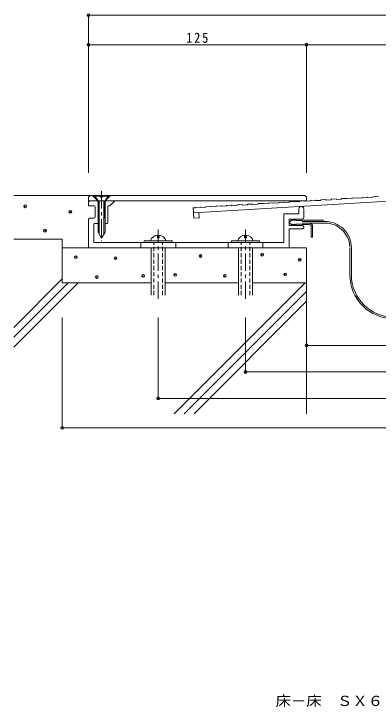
# Model space of a CAD drawing. Units: millimetres, scale not verified. Extents: x -263 to 355, y -270 to 156.
# Drawn here: x -263 to -54.2, y -269.5 to 127.5 of the extents above; entities that cross this region are included whole.
import ezdxf
from ezdxf.enums import TextEntityAlignment as Align

# ---------------------------------------------------------------- set-up
doc = ezdxf.new("R2010")
doc.units = ezdxf.units.MM
doc.header["$LTSCALE"] = 2
doc.header["$PDMODE"] = 32
doc.header["$PDSIZE"] = 1.6
doc.linetypes.add('CHAIN1', pattern=[8, 5, -1, 1, -1])
doc.linetypes.add('DASHED1', pattern=[1.8, 1.2, -0.6])
for name, color, linetype, lineweight in [('D-0', 3, 'Continuous', 9), ('D-1', 2, 'Continuous', 9), ('D-2', 4, 'Continuous', 9), ('D-3', 6, 'Continuous', 5), ('D-5', 7, 'Continuous', 9)]:
    doc.layers.add(name, color=color, linetype=linetype, lineweight=lineweight)
doc.layers.add('F-5_F-5ﾚｲﾔ', color=2, linetype='Continuous')
doc.styles.add('ＭＳ ゴシック', font='')
doc.styles.get('ＭＳ ゴシック').set_extended_font_data('MS Gothic')

msp = doc.modelspace()

# ---------------------------------------------------------------- linework, layer by layer
at = {"layer": 'D-0'}
for p, q in [((-220.268, 22.51), (-219.268, 23.51)), ((-220.268, 22.51), (-220.268, 20.51)), ((-95.273, 20.51), (-220.268, 20.51)), ((-96.274, 23.51), (-219.274, 23.51)), ((-214.868, 20.51), (-217.868, 23.51)), ((-210.668, 20.51), (-207.668, 23.51)), ((-45.274, 20.505), (-160.021, 13.62)), ((-102.301, 20.089), (-104.996, 19.927)), ((-102.142, 19.948), (-102.136, 19.848)), ((-99.142, 20.028), (-102.136, 19.848)), ((-99.147, 20.127), (-99.142, 20.028)), ((-96.312, 20.448), (-99.007, 20.286)), ((-96.274, 23.51), (-95.273, 22.51)), ((-96.153, 20.307), (-96.147, 20.207)), ((-93.152, 20.387), (-96.147, 20.207)), ((-95.273, 22.51), (-95.273, 20.51)), ((-93.158, 20.487), (-93.152, 20.387)), ((-90.322, 20.807), (-93.017, 20.645)), ((-90.164, 20.666), (-90.158, 20.567)), ((-87.163, 20.746), (-90.158, 20.567)), ((-87.169, 20.846), (-87.163, 20.746)), ((-84.333, 21.167), (-87.028, 21.005)), ((-84.175, 21.026), (-84.168, 20.926)), ((-81.174, 21.106), (-84.168, 20.926)), ((-81.18, 21.206), (-81.174, 21.106)), ((-78.344, 21.526), (-81.039, 21.364)), ((-78.185, 21.385), (-78.179, 21.285)), ((-75.185, 21.465), (-78.179, 21.285)), ((-75.191, 21.565), (-75.185, 21.465)), ((-72.355, 21.885), (-75.05, 21.724)), ((-72.196, 21.745), (-72.19, 21.645)), ((-69.195, 21.824), (-72.19, 21.645)), ((-69.201, 21.924), (-69.195, 21.824)), ((-66.365, 22.245), (-69.061, 22.083)), ((-66.207, 22.104), (-66.201, 22.004)), ((-63.206, 22.184), (-66.201, 22.004)), ((-63.212, 22.284), (-63.206, 22.184)), ((-60.376, 22.604), (-63.072, 22.442)), ((-60.217, 22.463), (-60.212, 22.364)), ((-57.217, 22.543), (-60.212, 22.364)), ((-57.223, 22.643), (-57.217, 22.543)), ((-54.387, 22.963), (-57.082, 22.802)), ((-159.034, 16.434), (-160.186, 16.365)), ((-160.186, 16.365), (-159.841, 10.625)), ((-159.04, 16.534), (-159.034, 16.434)), ((-156.204, 16.854), (-158.899, 16.692)), ((-156.045, 16.713), (-156.039, 16.614)), ((-153.045, 16.793), (-156.039, 16.614)), ((-153.051, 16.893), (-153.045, 16.793)), ((-150.215, 17.214), (-152.91, 17.052)), ((-150.056, 17.073), (-150.05, 16.973)), ((-147.055, 17.153), (-150.05, 16.973)), ((-147.061, 17.252), (-147.055, 17.153)), ((-144.225, 17.573), (-146.921, 17.411)), ((-144.067, 17.432), (-144.061, 17.332)), ((-141.066, 17.512), (-144.061, 17.332)), ((-141.072, 17.612), (-141.066, 17.512)), ((-138.236, 17.932), (-140.931, 17.771)), ((-138.077, 17.791), (-138.071, 17.692)), ((-135.077, 17.871), (-138.071, 17.692)), ((-135.083, 17.971), (-135.077, 17.871)), ((-132.247, 18.292), (-134.942, 18.13)), ((-132.088, 18.151), (-132.082, 18.051)), ((-129.088, 18.231), (-132.082, 18.051)), ((-129.094, 18.331), (-129.088, 18.231)), ((-126.258, 18.651), (-128.953, 18.489)), ((-126.099, 18.51), (-126.093, 18.41)), ((-123.098, 18.59), (-126.093, 18.41)), ((-123.104, 18.69), (-123.098, 18.59)), ((-120.269, 19.01), (-122.964, 18.849)), ((-120.11, 18.87), (-120.104, 18.77)), ((-117.109, 18.949), (-120.104, 18.77)), ((-117.115, 19.049), (-117.109, 18.949)), ((-114.279, 19.37), (-116.974, 19.208)), ((-114.121, 19.229), (-114.115, 19.129)), ((-111.12, 19.309), (-114.115, 19.129)), ((-111.126, 19.409), (-111.12, 19.309)), ((-108.29, 19.729), (-110.985, 19.567)), ((-108.131, 19.588), (-108.125, 19.489)), ((-105.131, 19.668), (-108.125, 19.489)), ((-105.137, 19.768), (-105.131, 19.668)), ((-157.026, 13.799), (-156.847, 10.805)), ((-156.847, 10.805), (-159.841, 10.625))]:
    msp.add_line(p, q, dxfattribs=at)
for centre, start, end in [((-104.987, 19.777), 93.4371, 183.43083), ((-102.292, 19.939), 3.4371, 93.43044), ((-98.998, 20.136), 93.4371, 183.43083), ((-96.303, 20.298), 3.4371, 93.43044), ((-93.009, 20.496), 93.4375, 183.43083), ((-90.313, 20.657), 3.4371, 93.43044), ((-87.019, 20.855), 93.4371, 183.43083), ((-84.324, 21.017), 3.4371, 93.43044), ((-81.03, 21.215), 93.4371, 183.43083), ((-78.335, 21.376), 3.4371, 93.43044), ((-75.041, 21.574), 93.43083, 183.43083), ((-72.346, 21.736), 3.4371, 93.43044), ((-69.052, 21.933), 93.4375, 183.42375), ((-66.356, 22.095), 3.4371, 93.43083), ((-63.062, 22.293), 93.4375, 183.43083), ((-60.367, 22.454), 3.4371, 93.43044), ((-57.073, 22.652), 93.4371, 183.43083), ((-54.378, 22.814), 3.4371, 93.43044), ((-158.89, 16.543), 93.43083, 183.4375), ((-156.195, 16.704), 3.4375, 93.43044), ((-152.901, 16.902), 93.4375, 183.43044), ((-150.206, 17.064), 3.4375, 93.43044), ((-146.912, 17.261), 93.4375, 183.43083), ((-144.216, 17.423), 3.4371, 93.43044), ((-140.922, 17.621), 93.4375, 183.43083), ((-138.227, 17.782), 3.4371, 93.43044), ((-134.933, 17.98), 93.4375, 183.43083), ((-132.238, 18.142), 3.4371, 93.43044), ((-128.944, 18.339), 93.4371, 183.43083), ((-126.249, 18.501), 3.4371, 93.43044), ((-122.955, 18.699), 93.4375, 183.43083), ((-120.26, 18.861), 3.4371, 93.43044), ((-116.965, 19.058), 93.4371, 183.43083), ((-114.27, 19.22), 3.4371, 93.43044), ((-110.976, 19.418), 93.4371, 183.43083), ((-108.281, 19.579), 3.43083, 93.4371)]:
    msp.add_arc(centre, 0.15, start, end, dxfattribs=at)
at = {"layer": 'D-1', "linetype": 'CHAIN1'}
for p, q in [((-212.768, 25.993), (-212.768, 8.593)), ((-212.768, 25.993), (-212.768, -2.313)), ((-180.274, -35.678), (-180.274, 4.007)), ((-130.274, -35.678), (-130.274, 4.007))]:
    msp.add_line(p, q, dxfattribs=at)
at = {"layer": 'D-1'}
for p, q in [((-219.561, 20.51), (-220.268, 19.803)), ((-216.618, 23.21), (-213.268, 23.21)), ((-214.518, 20.33), (-214.968, 20.07)), ((-214.968, 20.07), (-214.518, 19.81)), ((-214.768, 20.51), (-214.775, 2.511)), ((-214.518, 20.51), (-214.518, 20.33)), ((-214.168, 20.51), (-214.176, 1.472)), ((-208.918, 23.51), (-212.268, 23.51)), ((-212.268, 23.21), (-208.918, 23.21)), ((-211.368, 20.51), (-211.376, 1.471)), ((-211.018, 20.51), (-211.018, 20.33)), ((-211.018, 20.33), (-210.568, 20.07)), ((-210.568, 20.07), (-211.018, 19.81)), ((-210.768, 20.51), (-210.775, 2.511)), ((-210.768, 20.51), (-208.918, 23.21)), ((-208.918, 23.51), (-208.918, 23.21)), ((-205.268, 20.21), (-207.968, 17.51)), ((-205.268, 20.51), (-205.268, 20.21)), ((-220.268, 19.803), (-220.268, 17.51)), ((-216.968, 17.51), (-220.268, 17.51)), ((-216.468, 11.03), (-216.468, 17.01)), ((-207.968, 17.51), (-209.069, 17.51)), ((-209.069, 8.01), (-209.069, 17.51)), ((-108.274, 13.01), (-99.773, 13.01)), ((-108.274, -3.49), (-108.274, 13.01)), ((-99.773, 13.01), (-99.773, 15.71)), ((-96.774, 15.71), (-96.774, 11.01)), ((-220.274, 10.03), (-220.274, -6.49)), ((-216.968, 10.53), (-219.768, 10.53)), ((-105.274, 10.01), (-97.773, 10.01)), ((-105.274, 6.26), (-105.274, 10.01)), ((-217.274, 7.01), (-217.274, -3.49)), ((-216.769, 7.51), (-214.773, 7.51)), ((-210.773, 7.51), (-209.568, 7.51)), ((-105.274, 6.26), (-97.648, 6.26)), ((-105.274, 4.51), (-97.648, 4.51)), ((-105.274, 4.51), (-105.274, -6.49)), ((-214.775, 2.511), (-212.775, -0.954)), ((-210.775, 2.511), (-212.775, -0.954)), ((-180.774, -0.69), (-180.774, 0.784)), ((-179.773, -0.69), (-179.773, 0.784)), ((-130.774, -0.69), (-130.774, 0.784)), ((-129.773, -0.69), (-129.773, 0.784)), ((-217.274, -3.49), (-108.274, -3.49)), ((-190.273, -6.49), (-190.273, -3.49)), ((-172.273, -2.49), (-188.274, -2.49)), ((-188.274, -2.49), (-188.274, -3.49)), ((-180.774, -0.69), (-179.773, -0.69)), ((-172.273, -3.49), (-172.273, -2.49)), ((-170.274, -6.49), (-170.274, -3.49)), ((-140.274, -6.49), (-140.274, -3.49)), ((-122.274, -2.49), (-138.273, -2.49)), ((-138.273, -2.49), (-138.273, -3.49)), ((-130.774, -0.69), (-129.773, -0.69)), ((-122.274, -3.49), (-122.274, -2.49)), ((-120.274, -6.49), (-120.274, -3.49)), ((-184.274, -33.562), (-184.274, -6.49)), ((-176.273, -33.562), (-176.273, -6.49)), ((-134.274, -33.562), (-134.274, -6.49)), ((-126.274, -33.562), (-126.274, -6.49))]:
    msp.add_line(p, q, dxfattribs=at)
at = {"layer": 'D-1', "linetype": 'DASHED1'}
for p, q in [((-182.774, -33.562), (-182.774, -3.49)), ((-177.773, -33.562), (-177.774, -3.49)), ((-132.774, -33.562), (-132.774, -3.49)), ((-127.773, -33.562), (-127.773, -3.49))]:
    msp.add_line(p, q, dxfattribs=at)
at = {"layer": 'D-1'}
for points in [[(-216.618, 23.51), (-216.618, 23.21), (-214.768, 20.51)], [(-212.268, 23.51), (-212.268, 22.51), (-213.268, 22.51), (-213.268, 23.51)], [(-214.518, 19.81), (-214.518, 19.63), (-214.968, 19.37), (-214.518, 19.11), (-214.518, 18.93), (-214.968, 18.67), (-214.518, 18.41), (-214.518, 18.23), (-214.968, 17.97), (-214.518, 17.71), (-214.518, 17.53), (-214.968, 17.27), (-214.518, 17.01), (-214.518, 16.83), (-214.968, 16.57), (-214.518, 16.31), (-214.518, 16.13), (-214.968, 15.87), (-214.518, 15.61), (-214.518, 15.43), (-214.968, 15.17), (-214.518, 14.91), (-214.518, 14.73), (-214.968, 14.47), (-214.518, 14.21), (-214.518, 14.03), (-214.968, 13.77), (-214.518, 13.51), (-214.518, 13.33), (-214.968, 13.07), (-214.518, 12.81), (-214.518, 12.63), (-214.968, 12.37), (-214.518, 12.11), (-214.518, 11.93), (-214.968, 11.67), (-214.518, 11.41), (-214.518, 11.23), (-214.968, 10.97), (-214.518, 10.71)], [(-211.018, 19.81), (-211.018, 19.63), (-210.568, 19.37), (-211.018, 19.11), (-211.018, 18.93), (-210.568, 18.67), (-211.018, 18.41), (-211.018, 18.23), (-210.568, 17.97), (-211.018, 17.71), (-211.018, 17.53), (-210.568, 17.27), (-211.018, 17.01), (-211.018, 16.83), (-210.568, 16.57), (-211.018, 16.31), (-211.018, 16.13), (-210.568, 15.87), (-211.018, 15.61), (-211.018, 15.43), (-210.568, 15.17), (-211.018, 14.91), (-211.018, 14.73), (-210.568, 14.47), (-211.018, 14.21), (-211.018, 14.03), (-210.568, 13.77), (-211.018, 13.51), (-211.018, 13.33), (-210.568, 13.07), (-211.018, 12.81), (-211.018, 12.63), (-210.568, 12.37), (-211.018, 12.11), (-211.018, 11.93), (-210.568, 11.67), (-211.018, 11.41), (-211.018, 11.23), (-210.568, 10.97), (-211.018, 10.71)], [(-214.518, 10.71), (-214.518, 10.53), (-214.552, 10.51)], [(-211.018, 10.71), (-211.018, 10.53), (-210.984, 10.51)]]:
    msp.add_lwpolyline(points, dxfattribs=at)
for centre, radius, start, end in [((-216.968, 17.01), 0.5, 0, 90), ((-98.274, 15.71), 1.5, 359.99998, 180), ((-219.768, 10.03), 0.5, 90, 180), ((-216.968, 11.03), 0.5, 270, 0), ((-209.568, 8.01), 0.5, 270, 0), ((-97.773, 11.01), 1, 270, 0), ((-216.769, 7.01), 0.5, 90, 180), ((-97.648, 5.385), 0.875, 269.99998, 90), ((-180.274, -3.908), 4.718, 17.49231, 162.50768), ((-130.274, -3.908), 4.718, 17.49231, 162.50768)]:
    msp.add_arc(centre, radius, start, end, dxfattribs=at)
at = {"layer": 'D-2'}
for p, q in [((-101.399, 9.13), (-98.023, 9.13)), ((-97.773, 9.38), (-85.647, 9.38)), ((-97.773, 8.585), (-85.046, 8.585)), ((-85.647, 8.585), (-85.647, 9.38)), ((-101.399, 7.14), (-98.023, 7.14)), ((-97.773, 7.685), (-85.647, 7.685)), ((-97.773, 6.885), (-93.774, 6.885)), ((-92.574, -0.315), (-92.574, 5.685)), ((-91.773, -0.315), (-91.773, 5.685)), ((-92.574, -0.315), (-91.773, -0.315)), ((-70.451, -21.905), (-70.451, -6.407)), ((-69.551, -21.905), (-69.551, -6.407))]:
    msp.add_line(p, q, dxfattribs=at)
for points in [[(-103.399, 10.01), (-105.274, 8.135), (-103.399, 6.26)], [(-103.399, 10.01), (-103.399, 9.13), (-102.399, 10.01), (-102.399, 9.13), (-101.399, 10.01), (-101.399, 9.13)], [(-103.399, 6.26), (-103.399, 7.14), (-102.399, 6.26), (-102.399, 7.14), (-101.399, 6.26), (-101.399, 7.14)]]:
    msp.add_lwpolyline(points, dxfattribs=at)
for centre, radius, start, end in [((-97.773, 9.13), 0.25, 90, 180), ((-84.551, -6.407), 15, 0, 91.89006), ((-97.773, 7.14), 0.25, 180, 270), ((-93.774, 5.685), 2, 0, 90), ((-93.774, 5.685), 1.2, 0, 90), ((-84.551, -6.407), 14.1, 2.24281, 94.44388), ((-45.271, -21.905), 25.18, 180, 270), ((-45.271, -21.905), 24.28, 180, 270)]:
    msp.add_arc(centre, radius, start, end, dxfattribs=at)
at = {"layer": 'D-3'}
for p, q in [((-263.023, 23.51), (-219.274, 23.51)), ((-263.023, -1.49), (-235.274, -1.49)), ((-235.274, -26.49), (-235.274, -1.49)), ((-235.274, -6.49), (-95.273, -6.49)), ((-95.273, -101.49), (-95.273, -6.49)), ((-263.023, -52.039), (-235.274, -24.289)), ((-263.023, -57.695), (-231.818, -26.49)), ((-263.023, -63.352), (-226.16, -26.49)), ((-235.274, -26.49), (-184.274, -26.49)), ((-176.273, -26.49), (-134.274, -26.49)), ((-171.053, -101.49), (-96.053, -26.49)), ((-126.274, -26.49), (-95.273, -26.49)), ((-165.396, -101.49), (-95.273, -31.367)), ((-159.739, -101.49), (-95.273, -37.024))]:
    msp.add_line(p, q, dxfattribs=at)
for p in [(-256.574, 17.326), (-230.647, 14.165), (-245.191, 3.414), (-227.485, -11.763), (-204.719, -12.395), (-156.027, -11.13), (-120.703, -10.329), (-99.22, -13.313), (-215.47, -23.145), (-188.91, -22.513), (-170.571, -21.881), (-142.115, -22.513), (-107.575, -21.667)]:
    msp.add_point(p, dxfattribs=at)
at = {"layer": 'D-5'}
for p, q in [((-220.274, 126.747), (129.726, 126.747)), ((-220.274, 126.747), (-220.274, 36.58)), ((-220.274, 109.872), (129.726, 109.872)), ((-95.273, 109.872), (-95.273, 36.58)), ((-235.274, -46.29), (-235.274, -110.182)), ((-180.274, -46.29), (-180.274, -93.264)), ((-130.274, -46.29), (-130.274, -78.133)), ((-95.273, -62.325), (4.726, -62.325)), ((-95.273, -62.325), (-95.273, -62.925)), ((-130.274, -77.532), (39.727, -77.532)), ((-180.274, -92.664), (89.727, -92.664)), ((-235.274, -109.582), (144.727, -109.582))]:
    msp.add_line(p, q, dxfattribs=at)
for p in [(-220.274, 126.747), (-220.274, 109.872), (-95.273, 109.872), (-95.273, -62.325), (-130.274, -77.532), (-180.274, -92.664), (-235.274, -109.582)]:
    msp.add_point(p, dxfattribs=at)

# ---------------------------------------------------------------- texts
at = {"layer": 'D-5', "color": 2, "insert": (-164.273, 110.872), "char_height": 5.865, "attachment_point": 7, "style": 'ＭＳ ゴシック'}
msp.add_mtext('\\T1.27;\\W0.9;125', dxfattribs=at)
at = {"layer": 'F-5_F-5ﾚｲﾔ', "style": 'ＭＳ ゴシック', "width": 1.1}
msp.add_text('床－床\u3000ＳＸ６６－１００Ｆ', height=5.865, dxfattribs=at).set_placement((-113, -270.622), align=Align.BOTTOM_LEFT)

doc.saveas('drawing.dxf')
